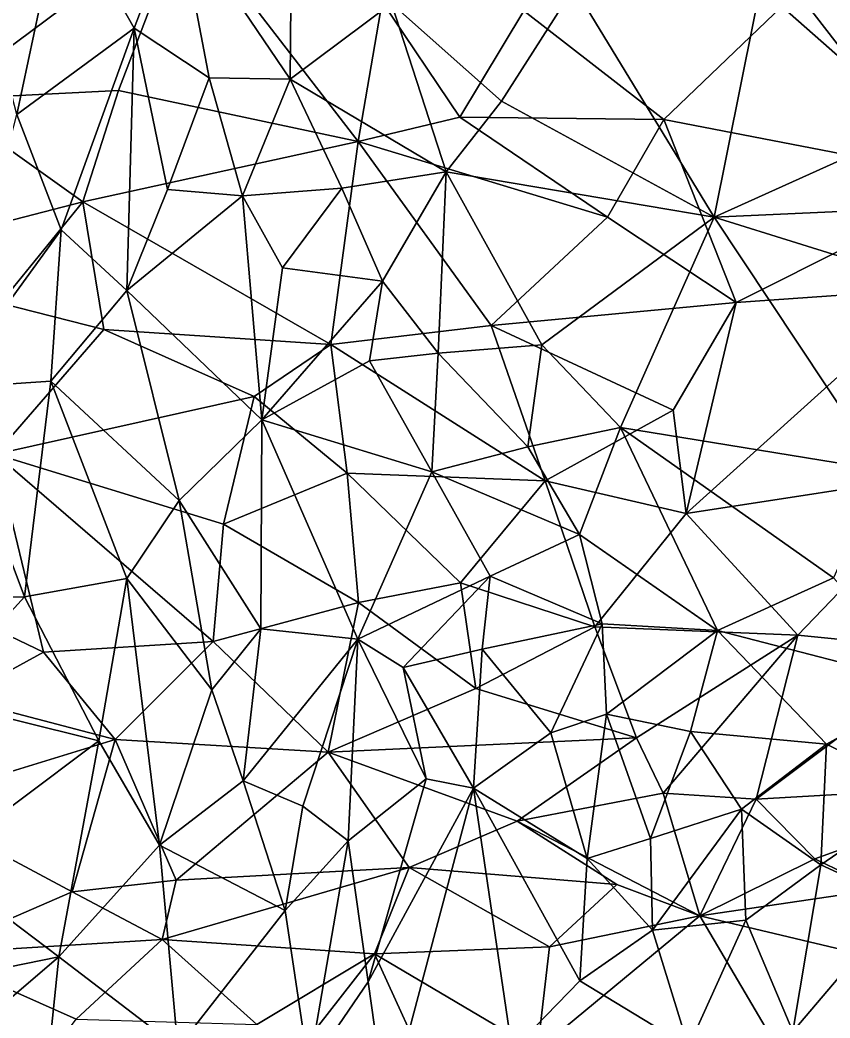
# Model space of a CAD drawing. Header units: metres. Extents: x 5.59 to 7.4, y 6.08 to 8.22.
# Drawn here: x 6.347 to 6.928, y 6.806 to 7.521 of the extents above; entities that cross this region are included whole.
import ezdxf

# ---------------------------------------------------------------- set-up
doc = ezdxf.new("R2010")
doc.units = ezdxf.units.M

msp = doc.modelspace()

# ---------------------------------------------------------------- linework, layer by layer
at = {"layer": '1', "color": 1}
for points in [[(6.3445, 7.4536, 2.9764), (6.3011, 7.6206, 3.1003), (6.377, 7.6066, 2.9977)], [(6.2889, 7.4642, 4.4896), (6.4651, 7.5955, 4.6151), (6.3431, 7.6115, 4.584)], [(6.3445, 7.4536, 2.9764), (6.377, 7.6066, 2.9977), (6.4287, 7.5155, 2.9028)], [(6.46, 7.5979, 2.9234), (6.4287, 7.5155, 2.9028), (6.377, 7.6066, 2.9977)], [(6.4651, 7.5955, 4.6151), (6.2889, 7.4642, 4.4896), (6.4174, 7.4708, 4.5223)], [(6.4174, 7.4708, 4.5223), (6.5893, 7.4341, 4.5404), (6.4651, 7.5955, 4.6151)], [(6.4826, 7.4799, 2.8534), (6.4287, 7.5155, 2.9028), (6.46, 7.5979, 2.9234)], [(6.46, 7.5979, 2.9234), (6.5407, 7.4789, 2.8345), (6.4826, 7.4799, 2.8534)], [(6.46, 7.5979, 2.9234), (6.5415, 7.5896, 2.8906), (6.5407, 7.4789, 2.8345)], [(6.5893, 7.4341, 4.5404), (6.6066, 7.5343, 4.5989), (6.4651, 7.5955, 4.6151)], [(6.6132, 7.5332, 2.8615), (6.5407, 7.4789, 2.8345), (6.5415, 7.5896, 2.8906)], [(6.8446, 7.3799, 2.8223), (6.7443, 7.5448, 2.8985), (6.8827, 7.5692, 2.9277)], [(6.8446, 7.3799, 2.8223), (6.8827, 7.5692, 2.9277), (6.9815, 7.4415, 2.88)], [(6.8827, 7.5692, 2.9277), (7.0013, 7.5699, 2.9493), (6.9815, 7.4415, 2.88)], [(6.7443, 7.5448, 2.8985), (6.6921, 7.4631, 2.8282), (6.6132, 7.5332, 2.8615)], [(6.7443, 7.5448, 2.8985), (6.8446, 7.3799, 2.8223), (6.6921, 7.4631, 2.8282)], [(7.035, 7.4062, 4.4925), (7.0197, 7.544, 4.546), (6.8932, 7.531, 4.5665)], [(6.5407, 7.4789, 2.8345), (6.6132, 7.5332, 2.8615), (6.6525, 7.4124, 2.7916)], [(6.6622, 7.4516, 4.5566), (6.6066, 7.5343, 4.5989), (6.5893, 7.4341, 4.5404)], [(6.6622, 7.4516, 4.5566), (6.7083, 7.5279, 4.5938), (6.6066, 7.5343, 4.5989)], [(6.6525, 7.4124, 2.7916), (6.6132, 7.5332, 2.8615), (6.6921, 7.4631, 2.8282)], [(6.8086, 7.45, 4.5416), (6.8932, 7.531, 4.5665), (6.7083, 7.5279, 4.5938)], [(6.8932, 7.531, 4.5665), (6.8086, 7.45, 4.5416), (7.035, 7.4062, 4.4925)], [(6.8086, 7.45, 4.5416), (6.7083, 7.5279, 4.5938), (6.6622, 7.4516, 4.5566)], [(6.3764, 7.3709, 2.9045), (6.3445, 7.4536, 2.9764), (6.4287, 7.5155, 2.9028)], [(6.4234, 7.3274, 2.8411), (6.3764, 7.3709, 2.9045), (6.4287, 7.5155, 2.9028)], [(6.4234, 7.3274, 2.8411), (6.4287, 7.5155, 2.9028), (6.4526, 7.3998, 2.8427)], [(6.4826, 7.4799, 2.8534), (6.4526, 7.3998, 2.8427), (6.4287, 7.5155, 2.9028)], [(6.4826, 7.4799, 2.8534), (6.5063, 7.3951, 2.8098), (6.4526, 7.3998, 2.8427)], [(6.5063, 7.3951, 2.8098), (6.4826, 7.4799, 2.8534), (6.5407, 7.4789, 2.8345)], [(6.5063, 7.3951, 2.8098), (6.5407, 7.4789, 2.8345), (6.5777, 7.4008, 2.7902)], [(6.5407, 7.4789, 2.8345), (6.6525, 7.4124, 2.7916), (6.5777, 7.4008, 2.7902)], [(6.392, 7.3908, 4.4777), (6.4174, 7.4708, 4.5223), (6.2889, 7.4642, 4.4896)], [(6.5893, 7.4341, 4.5404), (6.4174, 7.4708, 4.5223), (6.392, 7.3908, 4.4777)], [(6.392, 7.3908, 4.4777), (6.2889, 7.4642, 4.4896), (6.2436, 7.3526, 4.4191)], [(6.8446, 7.3799, 2.8223), (6.6525, 7.4124, 2.7916), (6.6921, 7.4631, 2.8282)], [(6.3445, 7.4536, 2.9764), (6.3764, 7.3709, 2.9045), (6.2938, 7.2573, 2.9555)], [(6.5893, 7.4341, 4.5404), (6.7681, 7.38, 4.5149), (6.6622, 7.4516, 4.5566)], [(6.7681, 7.38, 4.5149), (6.8086, 7.45, 4.5416), (6.6622, 7.4516, 4.5566)], [(6.7681, 7.38, 4.5149), (6.8604, 7.3187, 4.4809), (6.8086, 7.45, 4.5416)], [(6.8604, 7.3187, 4.4809), (7.035, 7.4062, 4.4925), (6.8086, 7.45, 4.5416)], [(6.8446, 7.3799, 2.8223), (6.9815, 7.4415, 2.88), (7.0245, 7.3881, 2.8689)], [(6.392, 7.3908, 4.4777), (6.5697, 7.2885, 4.4499), (6.5893, 7.4341, 4.5404)], [(6.5893, 7.4341, 4.5404), (6.5697, 7.2885, 4.4499), (6.6848, 7.3022, 4.4739)], [(6.5893, 7.4341, 4.5404), (6.6848, 7.3022, 4.4739), (6.7681, 7.38, 4.5149)], [(6.5777, 7.4008, 2.7902), (6.6525, 7.4124, 2.7916), (6.6067, 7.3339, 2.7599)], [(6.6468, 7.2823, 2.7324), (6.6067, 7.3339, 2.7599), (6.6525, 7.4124, 2.7916)], [(6.7211, 7.2883, 2.7316), (6.6468, 7.2823, 2.7324), (6.6525, 7.4124, 2.7916)], [(6.6525, 7.4124, 2.7916), (6.8446, 7.3799, 2.8223), (6.7211, 7.2883, 2.7316)], [(6.5063, 7.3951, 2.8098), (6.5777, 7.4008, 2.7902), (6.535, 7.3435, 2.7829)], [(6.5777, 7.4008, 2.7902), (6.6067, 7.3339, 2.7599), (6.535, 7.3435, 2.7829)], [(7.035, 7.4062, 4.4925), (6.8604, 7.3187, 4.4809), (7.0036, 7.3287, 4.4579)], [(6.4526, 7.3998, 2.8427), (6.5063, 7.3951, 2.8098), (6.4234, 7.3274, 2.8411)], [(6.5063, 7.3951, 2.8098), (6.5203, 7.2346, 2.7639), (6.4234, 7.3274, 2.8411)], [(6.5203, 7.2346, 2.7639), (6.5063, 7.3951, 2.8098), (6.535, 7.3435, 2.7829)], [(6.392, 7.3908, 4.4777), (6.2436, 7.3526, 4.4191), (6.3328, 7.3183, 4.4208)], [(6.392, 7.3908, 4.4777), (6.3328, 7.3183, 4.4208), (6.407, 7.2993, 4.4285)], [(6.392, 7.3908, 4.4777), (6.407, 7.2993, 4.4285), (6.5697, 7.2885, 4.4499)], [(7.0332, 7.3211, 2.8465), (6.8446, 7.3799, 2.8223), (7.0245, 7.3881, 2.8689)], [(6.7681, 7.38, 4.5149), (6.6848, 7.3022, 4.4739), (6.8604, 7.3187, 4.4809)], [(6.7211, 7.2883, 2.7316), (6.8446, 7.3799, 2.8223), (6.7776, 7.229, 2.7141)], [(6.8446, 7.3799, 2.8223), (6.9651, 7.1984, 2.7714), (6.7776, 7.229, 2.7141)], [(6.8446, 7.3799, 2.8223), (7.0332, 7.3211, 2.8465), (6.9651, 7.1984, 2.7714)], [(6.369, 7.2624, 2.8826), (6.2938, 7.2573, 2.9555), (6.3764, 7.3709, 2.9045)], [(6.4234, 7.3274, 2.8411), (6.369, 7.2624, 2.8826), (6.3764, 7.3709, 2.9045)], [(6.5203, 7.2346, 2.7639), (6.535, 7.3435, 2.7829), (6.6067, 7.3339, 2.7599)], [(6.5203, 7.2346, 2.7639), (6.6067, 7.3339, 2.7599), (6.5974, 7.2769, 2.7426)], [(6.6067, 7.3339, 2.7599), (6.6468, 7.2823, 2.7324), (6.5974, 7.2769, 2.7426)], [(7.0036, 7.3287, 4.4579), (6.8245, 7.1675, 4.4136), (7.017, 7.197, 4.382)], [(6.8604, 7.3187, 4.4809), (6.8245, 7.1675, 4.4136), (7.0036, 7.3287, 4.4579)], [(6.4234, 7.3274, 2.8411), (6.4611, 7.1768, 2.8032), (6.369, 7.2624, 2.8826)], [(6.4611, 7.1768, 2.8032), (6.4234, 7.3274, 2.8411), (6.5203, 7.2346, 2.7639)], [(6.3292, 7.21, 4.3741), (6.407, 7.2993, 4.4285), (6.3328, 7.3183, 4.4208)], [(6.8153, 7.2416, 4.4523), (6.8604, 7.3187, 4.4809), (6.6848, 7.3022, 4.4739)], [(6.8604, 7.3187, 4.4809), (6.8153, 7.2416, 4.4523), (6.8245, 7.1675, 4.4136)], [(6.7236, 7.1908, 4.426), (6.6848, 7.3022, 4.4739), (6.5697, 7.2885, 4.4499)], [(6.6848, 7.3022, 4.4739), (6.7236, 7.1908, 4.426), (6.8153, 7.2416, 4.4523)], [(6.3292, 7.21, 4.3741), (6.5148, 7.2512, 4.4146), (6.407, 7.2993, 4.4285)], [(6.5148, 7.2512, 4.4146), (6.5697, 7.2885, 4.4499), (6.407, 7.2993, 4.4285)], [(6.5148, 7.2512, 4.4146), (6.5814, 7.1964, 4.4102), (6.5697, 7.2885, 4.4499)], [(6.5697, 7.2885, 4.4499), (6.5814, 7.1964, 4.4102), (6.7236, 7.1908, 4.426)], [(6.6468, 7.2823, 2.7324), (6.7211, 7.2883, 2.7316), (6.711, 7.2153, 2.7009)], [(6.7776, 7.229, 2.7141), (6.711, 7.2153, 2.7009), (6.7211, 7.2883, 2.7316)], [(6.6422, 7.1972, 2.7064), (6.5974, 7.2769, 2.7426), (6.6468, 7.2823, 2.7324)], [(6.6422, 7.1972, 2.7064), (6.6468, 7.2823, 2.7324), (6.711, 7.2153, 2.7009)], [(6.5974, 7.2769, 2.7426), (6.6422, 7.1972, 2.7064), (6.5203, 7.2346, 2.7639)], [(6.2784, 7.106, 2.9705), (6.2938, 7.2573, 2.9555), (6.35, 7.1077, 2.8983)], [(6.35, 7.1077, 2.8983), (6.2938, 7.2573, 2.9555), (6.369, 7.2624, 2.8826)], [(6.369, 7.2624, 2.8826), (6.4234, 7.1207, 2.8406), (6.35, 7.1077, 2.8983)], [(6.4611, 7.1768, 2.8032), (6.4234, 7.1207, 2.8406), (6.369, 7.2624, 2.8826)], [(6.4929, 7.1598, 4.3741), (6.5148, 7.2512, 4.4146), (6.3292, 7.21, 4.3741)], [(6.4929, 7.1598, 4.3741), (6.5814, 7.1964, 4.4102), (6.5148, 7.2512, 4.4146)], [(6.8153, 7.2416, 4.4523), (6.7236, 7.1908, 4.426), (6.8245, 7.1675, 4.4136)], [(6.5203, 7.2346, 2.7639), (6.5195, 7.0848, 2.7583), (6.4611, 7.1768, 2.8032)], [(6.5203, 7.2346, 2.7639), (6.5891, 7.0772, 2.7037), (6.5195, 7.0848, 2.7583)], [(6.5203, 7.2346, 2.7639), (6.6422, 7.1972, 2.7064), (6.5891, 7.0772, 2.7037)], [(6.711, 7.2153, 2.7009), (6.7776, 7.229, 2.7141), (6.748, 7.1524, 2.6711)], [(6.748, 7.1524, 2.6711), (6.7776, 7.229, 2.7141), (6.8472, 7.0836, 2.6578)], [(6.9303, 7.1212, 2.7081), (6.8472, 7.0836, 2.6578), (6.7776, 7.229, 2.7141)], [(6.7776, 7.229, 2.7141), (6.9651, 7.1984, 2.7714), (6.9303, 7.1212, 2.7081)], [(6.6422, 7.1972, 2.7064), (6.711, 7.2153, 2.7009), (6.748, 7.1524, 2.6711)], [(6.3637, 7.068, 4.3211), (6.3292, 7.21, 4.3741), (6.2812, 7.1074, 4.3326)], [(6.4854, 7.0756, 4.339), (6.4929, 7.1598, 4.3741), (6.3292, 7.21, 4.3741)], [(6.3292, 7.21, 4.3741), (6.3637, 7.068, 4.3211), (6.4854, 7.0756, 4.339)], [(6.5895, 7.1037, 4.3742), (6.5814, 7.1964, 4.4102), (6.4929, 7.1598, 4.3741)], [(6.5814, 7.1964, 4.4102), (6.5895, 7.1037, 4.3742), (6.6627, 7.1176, 4.391)], [(6.5814, 7.1964, 4.4102), (6.6627, 7.1176, 4.391), (6.7236, 7.1908, 4.426)], [(6.5891, 7.0772, 2.7037), (6.6422, 7.1972, 2.7064), (6.684, 7.1224, 2.6703)], [(6.748, 7.1524, 2.6711), (6.684, 7.1224, 2.6703), (6.6422, 7.1972, 2.7064)], [(6.9048, 7.0802, 4.3537), (7.017, 7.197, 4.382), (6.8245, 7.1675, 4.4136)], [(7.0165, 7.069, 4.3447), (7.017, 7.197, 4.382), (6.9048, 7.0802, 4.3537)], [(6.759, 7.0862, 4.3771), (6.7236, 7.1908, 4.426), (6.6627, 7.1176, 4.391)], [(6.759, 7.0862, 4.3771), (6.8245, 7.1675, 4.4136), (6.7236, 7.1908, 4.426)], [(6.4843, 7.041, 2.8024), (6.4234, 7.1207, 2.8406), (6.4611, 7.1768, 2.8032)], [(6.4843, 7.041, 2.8024), (6.4611, 7.1768, 2.8032), (6.5195, 7.0848, 2.7583)], [(6.8245, 7.1675, 4.4136), (6.759, 7.0862, 4.3771), (6.9048, 7.0802, 4.3537)], [(6.4854, 7.0756, 4.339), (6.5895, 7.1037, 4.3742), (6.4929, 7.1598, 4.3741)], [(6.684, 7.1224, 2.6703), (6.748, 7.1524, 2.6711), (6.7643, 7.0882, 2.6496)], [(6.8472, 7.0836, 2.6578), (6.7643, 7.0882, 2.6496), (6.748, 7.1524, 2.6711)], [(6.6216, 7.0569, 2.6812), (6.5891, 7.0772, 2.7037), (6.684, 7.1224, 2.6703)], [(6.684, 7.1224, 2.6703), (6.6784, 7.0701, 2.6574), (6.6216, 7.0569, 2.6812)], [(6.7643, 7.0882, 2.6496), (6.6784, 7.0701, 2.6574), (6.684, 7.1224, 2.6703)], [(7.0003, 7.0438, 2.7051), (6.8472, 7.0836, 2.6578), (6.9303, 7.1212, 2.7081)], [(6.4033, 7.0043, 2.8448), (6.35, 7.1077, 2.8983), (6.4234, 7.1207, 2.8406)], [(6.4469, 6.9297, 2.8153), (6.4033, 7.0043, 2.8448), (6.4234, 7.1207, 2.8406)], [(6.4843, 7.041, 2.8024), (6.4469, 6.9297, 2.8153), (6.4234, 7.1207, 2.8406)], [(6.5895, 7.1037, 4.3742), (6.6738, 7.0419, 4.3515), (6.6627, 7.1176, 4.391)], [(6.6738, 7.0419, 4.3515), (6.759, 7.0862, 4.3771), (6.6627, 7.1176, 4.391)], [(6.2784, 7.106, 2.9705), (6.35, 7.1077, 2.8983), (6.2831, 7.0343, 2.966)], [(6.2812, 7.1074, 4.3326), (6.3029, 7.0347, 4.294), (6.3637, 7.068, 4.3211)], [(6.35, 7.1077, 2.8983), (6.4033, 7.0043, 2.8448), (6.2831, 7.0343, 2.966)], [(6.5895, 7.1037, 4.3742), (6.4854, 7.0756, 4.339), (6.5678, 6.9963, 4.3079)], [(6.5895, 7.1037, 4.3742), (6.5678, 6.9963, 4.3079), (6.6738, 7.0419, 4.3515)], [(6.759, 7.0862, 4.3771), (6.6738, 7.0419, 4.3515), (6.7891, 7.0066, 4.3217)], [(6.6784, 7.0701, 2.6574), (6.7643, 7.0882, 2.6496), (6.7276, 7.0102, 2.6336)], [(6.7276, 7.0102, 2.6336), (6.7643, 7.0882, 2.6496), (6.7675, 7.0236, 2.6325)], [(6.759, 7.0862, 4.3771), (6.7891, 7.0066, 4.3217), (6.9048, 7.0802, 4.3537)], [(6.8472, 7.0836, 2.6578), (6.7675, 7.0236, 2.6325), (6.7643, 7.0882, 2.6496)], [(6.507, 6.9757, 2.7828), (6.4843, 7.041, 2.8024), (6.5195, 7.0848, 2.7583)], [(6.507, 6.9757, 2.7828), (6.5195, 7.0848, 2.7583), (6.5891, 7.0772, 2.7037)], [(6.7675, 7.0236, 2.6325), (6.8472, 7.0836, 2.6578), (6.8278, 7.0111, 2.6339)], [(6.9048, 7.0802, 4.3537), (6.7891, 7.0066, 4.3217), (6.8082, 6.9669, 4.2945)], [(6.9048, 7.0802, 4.3537), (6.8082, 6.9669, 4.2945), (6.8749, 6.9625, 4.2914)], [(6.9253, 7.0021, 2.6585), (6.8278, 7.0111, 2.6339), (6.8472, 7.0836, 2.6578)], [(7.0003, 7.0438, 2.7051), (6.9253, 7.0021, 2.6585), (6.8472, 7.0836, 2.6578)], [(6.8749, 6.9625, 4.2914), (7.0165, 7.069, 4.3447), (6.9048, 7.0802, 4.3537)], [(6.4854, 7.0756, 4.339), (6.3637, 7.068, 4.3211), (6.415, 7.0054, 4.2809)], [(6.5678, 6.9963, 4.3079), (6.4854, 7.0756, 4.339), (6.415, 7.0054, 4.2809)], [(6.5497, 6.9576, 2.7404), (6.507, 6.9757, 2.7828), (6.5891, 7.0772, 2.7037)], [(6.5891, 7.0772, 2.7037), (6.5821, 6.9327, 2.6972), (6.5497, 6.9576, 2.7404)], [(6.6381, 6.9771, 2.6581), (6.5821, 6.9327, 2.6972), (6.5891, 7.0772, 2.7037)], [(6.6216, 7.0569, 2.6812), (6.6381, 6.9771, 2.6581), (6.5891, 7.0772, 2.7037)], [(6.3637, 7.068, 4.3211), (6.3029, 7.0347, 4.294), (6.415, 7.0054, 4.2809)], [(6.6784, 7.0701, 2.6574), (6.672, 6.9705, 2.6409), (6.6216, 7.0569, 2.6812)], [(6.7276, 7.0102, 2.6336), (6.672, 6.9705, 2.6409), (6.6784, 7.0701, 2.6574)], [(7.0165, 7.069, 4.3447), (6.8749, 6.9625, 4.2914), (7.0661, 6.9737, 4.3006)], [(6.6381, 6.9771, 2.6581), (6.6216, 7.0569, 2.6812), (6.672, 6.9705, 2.6409)], [(7.0003, 7.0438, 2.7051), (6.9958, 6.9667, 2.6875), (6.9253, 7.0021, 2.6585)], [(6.4469, 6.9297, 2.8153), (6.4843, 7.041, 2.8024), (6.507, 6.9757, 2.7828)], [(6.6738, 7.0419, 4.3515), (6.5678, 6.9963, 4.3079), (6.7891, 7.0066, 4.3217)], [(6.2657, 6.9594, 4.2341), (6.415, 7.0054, 4.2809), (6.3029, 7.0347, 4.294)], [(6.2831, 7.0343, 2.966), (6.4033, 7.0043, 2.8448), (6.2861, 6.9165, 2.9626)], [(6.7276, 7.0102, 2.6336), (6.7675, 7.0236, 2.6325), (6.7535, 6.92, 2.6193)], [(6.799, 6.9345, 2.6191), (6.7535, 6.92, 2.6193), (6.7675, 7.0236, 2.6325)], [(6.7675, 7.0236, 2.6325), (6.8278, 7.0111, 2.6339), (6.799, 6.9345, 2.6191)], [(6.7033, 6.9467, 4.2773), (6.7891, 7.0066, 4.3217), (6.5678, 6.9963, 4.3079)], [(6.7535, 6.92, 2.6193), (6.672, 6.9705, 2.6409), (6.7276, 7.0102, 2.6336)], [(6.7891, 7.0066, 4.3217), (6.7033, 6.9467, 4.2773), (6.8082, 6.9669, 4.2945)], [(6.8642, 6.9554, 2.6329), (6.799, 6.9345, 2.6191), (6.8278, 7.0111, 2.6339)], [(6.8278, 7.0111, 2.6339), (6.9253, 7.0021, 2.6585), (6.8642, 6.9554, 2.6329)], [(6.415, 7.0054, 4.2809), (6.2657, 6.9594, 4.2341), (6.3842, 6.8962, 4.1707)], [(6.4033, 7.0043, 2.8448), (6.3748, 6.8496, 2.8773), (6.2861, 6.9165, 2.9626)], [(6.3748, 6.8496, 2.8773), (6.4033, 7.0043, 2.8448), (6.4469, 6.9297, 2.8153)], [(6.415, 7.0054, 4.2809), (6.3842, 6.8962, 4.1707), (6.4588, 6.9046, 4.1812)], [(6.415, 7.0054, 4.2809), (6.4588, 6.9046, 4.1812), (6.5678, 6.9963, 4.3079)], [(6.8642, 6.9554, 2.6329), (6.9253, 7.0021, 2.6585), (6.9213, 6.9154, 2.649)], [(6.9958, 6.9667, 2.6875), (6.9213, 6.9154, 2.649), (6.9253, 7.0021, 2.6585)], [(6.5678, 6.9963, 4.3079), (6.4588, 6.9046, 4.1812), (6.626, 6.9135, 4.2289)], [(6.5678, 6.9963, 4.3079), (6.626, 6.9135, 4.2289), (6.7033, 6.9467, 4.2773)], [(6.507, 6.9757, 2.7828), (6.5371, 6.8828, 2.7675), (6.4469, 6.9297, 2.8153)], [(6.5371, 6.8828, 2.7675), (6.507, 6.9757, 2.7828), (6.5497, 6.9576, 2.7404)], [(6.6381, 6.9771, 2.6581), (6.5966, 6.8316, 2.6792), (6.5821, 6.9327, 2.6972)], [(6.672, 6.9705, 2.6409), (6.5966, 6.8316, 2.6792), (6.6381, 6.9771, 2.6581)], [(6.5966, 6.8316, 2.6792), (6.672, 6.9705, 2.6409), (6.61, 6.7364, 2.6707)], [(6.61, 6.7364, 2.6707), (6.672, 6.9705, 2.6409), (6.6997, 6.7824, 2.6327)], [(6.7483, 6.8323, 2.623), (6.6997, 6.7824, 2.6327), (6.672, 6.9705, 2.6409)], [(6.672, 6.9705, 2.6409), (6.7535, 6.92, 2.6193), (6.7483, 6.8323, 2.623)], [(6.9169, 6.9197, 4.2603), (7.0661, 6.9737, 4.3006), (6.8749, 6.9625, 4.2914)], [(6.9622, 6.8979, 4.2495), (7.0661, 6.9737, 4.3006), (6.9169, 6.9197, 4.2603)], [(6.8344, 6.879, 4.205), (6.8082, 6.9669, 4.2945), (6.7033, 6.9467, 4.2773)], [(6.8082, 6.9669, 4.2945), (6.8344, 6.879, 4.205), (6.8749, 6.9625, 4.2914)], [(6.9213, 6.9154, 2.649), (6.9958, 6.9667, 2.6875), (6.9798, 6.8885, 2.678)], [(6.2657, 6.9594, 4.2341), (6.2816, 6.8516, 4.1274), (6.3842, 6.8962, 4.1707)], [(6.5821, 6.9327, 2.6972), (6.5371, 6.8828, 2.7675), (6.5497, 6.9576, 2.7404)], [(6.8749, 6.9625, 4.2914), (6.8344, 6.879, 4.205), (6.9169, 6.9197, 4.2603)], [(6.799, 6.9345, 2.6191), (6.8642, 6.9554, 2.6329), (6.8004, 6.8687, 2.6184)], [(6.8674, 6.8759, 2.6332), (6.8004, 6.8687, 2.6184), (6.8642, 6.9554, 2.6329)], [(6.9213, 6.9154, 2.649), (6.8674, 6.8759, 2.6332), (6.8642, 6.9554, 2.6329)], [(6.775, 6.9015, 4.2191), (6.7033, 6.9467, 4.2773), (6.626, 6.9135, 4.2289)], [(6.775, 6.9015, 4.2191), (6.8344, 6.879, 4.205), (6.7033, 6.9467, 4.2773)], [(6.46, 6.7843, 2.806), (6.3748, 6.8496, 2.8773), (6.4469, 6.9297, 2.8153)], [(6.4469, 6.9297, 2.8153), (6.5371, 6.8828, 2.7675), (6.46, 6.7843, 2.806)], [(6.5821, 6.9327, 2.6972), (6.5541, 6.7693, 2.7188), (6.5371, 6.8828, 2.7675)], [(6.5821, 6.9327, 2.6972), (6.5966, 6.8316, 2.6792), (6.5541, 6.7693, 2.7188)], [(6.7535, 6.92, 2.6193), (6.799, 6.9345, 2.6191), (6.8004, 6.8687, 2.6184)], [(6.256, 6.8255, 2.992), (6.2861, 6.9165, 2.9626), (6.3748, 6.8496, 2.8773)], [(6.4488, 6.862, 4.1205), (6.626, 6.9135, 4.2289), (6.4588, 6.9046, 4.1812)], [(6.626, 6.9135, 4.2289), (6.4488, 6.862, 4.1205), (6.601, 6.8518, 4.1497)], [(6.7267, 6.8567, 4.1626), (6.626, 6.9135, 4.2289), (6.601, 6.8518, 4.1497)], [(6.626, 6.9135, 4.2289), (6.7267, 6.8567, 4.1626), (6.775, 6.9015, 4.2191)], [(6.7535, 6.92, 2.6193), (6.8004, 6.8687, 2.6184), (6.7483, 6.8323, 2.623)], [(6.9169, 6.9197, 4.2603), (6.8344, 6.879, 4.205), (6.9622, 6.8979, 4.2495)], [(6.8674, 6.8759, 2.6332), (6.9213, 6.9154, 2.649), (6.9012, 6.7961, 2.6529)], [(6.9798, 6.8885, 2.678), (6.9012, 6.7961, 2.6529), (6.9213, 6.9154, 2.649)], [(6.3842, 6.8962, 4.1707), (6.4488, 6.862, 4.1205), (6.4588, 6.9046, 4.1812)], [(6.775, 6.9015, 4.2191), (6.7267, 6.8567, 4.1626), (6.8344, 6.879, 4.205)], [(6.2816, 6.8516, 4.1274), (6.4488, 6.862, 4.1205), (6.3842, 6.8962, 4.1707)], [(6.9622, 6.8979, 4.2495), (6.8344, 6.879, 4.205), (7.0346, 6.8314, 4.1998)], [(6.9694, 6.7971, 2.6871), (6.9012, 6.7961, 2.6529), (6.9798, 6.8885, 2.678)], [(6.5371, 6.8828, 2.7675), (6.5541, 6.7693, 2.7188), (6.46, 6.7843, 2.806)], [(6.718, 6.7825, 4.1052), (6.8344, 6.879, 4.205), (6.7267, 6.8567, 4.1626)], [(6.9162, 6.7401, 4.0947), (6.8344, 6.879, 4.205), (6.718, 6.7825, 4.1052)], [(6.8344, 6.879, 4.205), (6.9162, 6.7401, 4.0947), (7.0346, 6.8314, 4.1998)], [(6.8674, 6.8759, 2.6332), (6.8264, 6.785, 2.6312), (6.8004, 6.8687, 2.6184)], [(6.9012, 6.7961, 2.6529), (6.8264, 6.785, 2.6312), (6.8674, 6.8759, 2.6332)], [(6.7483, 6.8323, 2.623), (6.8004, 6.8687, 2.6184), (6.8264, 6.785, 2.6312)], [(6.387, 6.8049, 4.0797), (6.4488, 6.862, 4.1205), (6.2816, 6.8516, 4.1274)], [(6.4488, 6.862, 4.1205), (6.387, 6.8049, 4.0797), (6.5168, 6.8011, 4.0771)], [(6.601, 6.8518, 4.1497), (6.4488, 6.862, 4.1205), (6.5168, 6.8011, 4.0771)], [(6.718, 6.7825, 4.1052), (6.7267, 6.8567, 4.1626), (6.601, 6.8518, 4.1497)], [(6.256, 6.8255, 2.992), (6.3748, 6.8496, 2.8773), (6.2905, 6.7777, 2.9465)], [(6.3394, 6.74, 4.0156), (6.387, 6.8049, 4.0797), (6.2816, 6.8516, 4.1274)], [(6.3748, 6.8496, 2.8773), (6.3602, 6.7083, 2.8748), (6.2905, 6.7777, 2.9465)], [(6.3602, 6.7083, 2.8748), (6.3748, 6.8496, 2.8773), (6.46, 6.7843, 2.806)], [(6.6866, 6.6642, 3.9915), (6.601, 6.8518, 4.1497), (6.5135, 6.7397, 4.0157)], [(6.5135, 6.7397, 4.0157), (6.601, 6.8518, 4.1497), (6.5168, 6.8011, 4.0771)], [(6.6866, 6.6642, 3.9915), (6.718, 6.7825, 4.1052), (6.601, 6.8518, 4.1497)], [(6.5966, 6.8316, 2.6792), (6.61, 6.7364, 2.6707), (6.5541, 6.7693, 2.7188)], [(6.6997, 6.7824, 2.6327), (6.7483, 6.8323, 2.623), (6.8264, 6.785, 2.6312)], [(7.0565, 6.7062, 4.0773), (7.0346, 6.8314, 4.1998), (6.9162, 6.7401, 4.0947)]]:
    msp.add_3dface(points, dxfattribs=at)

doc.saveas('drawing.dxf')
